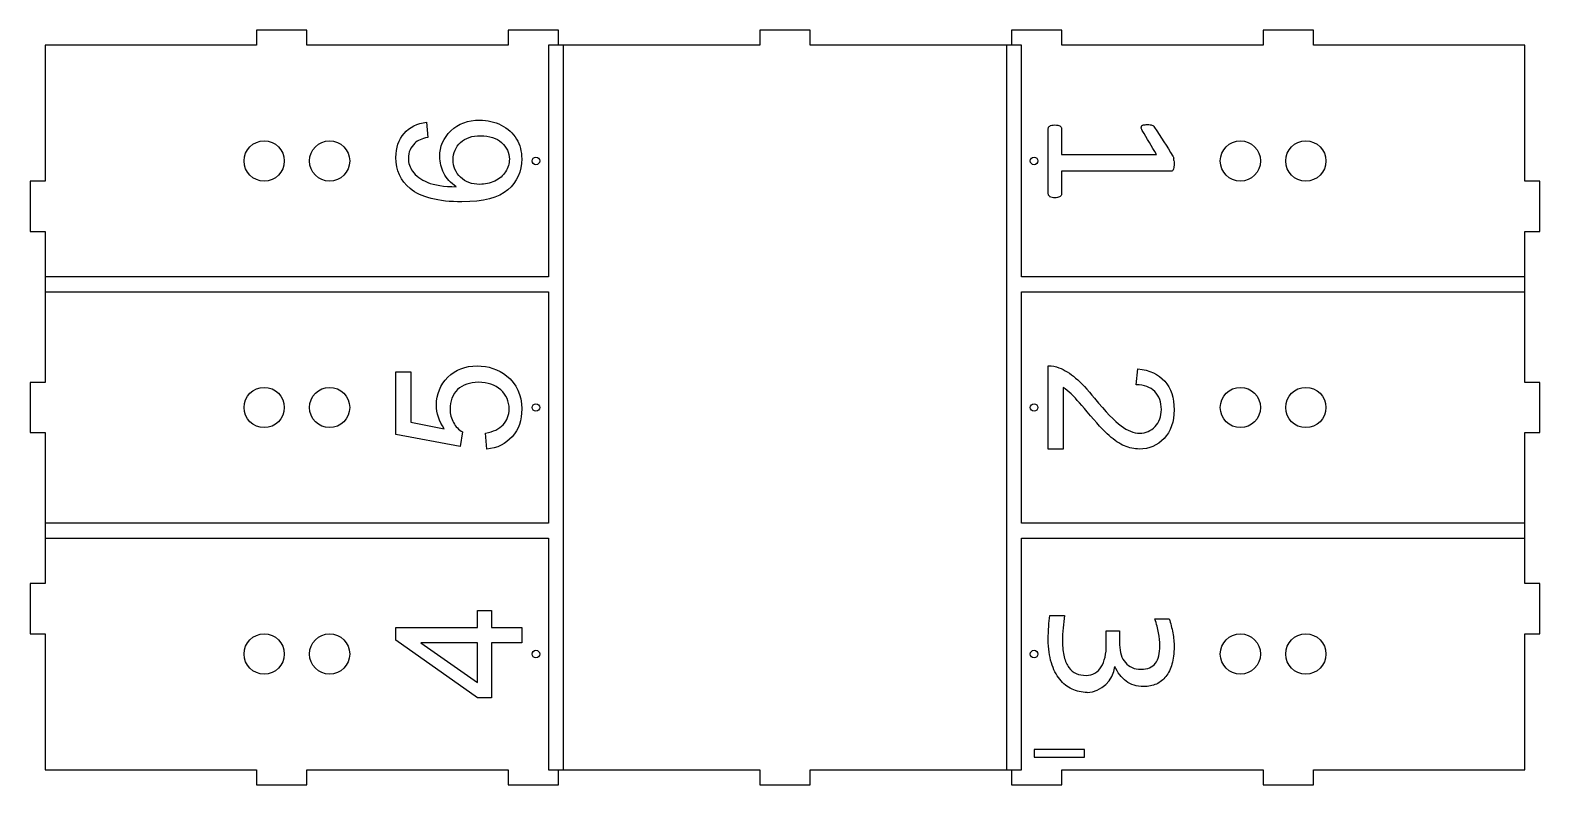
# Model space of a CAD drawing. Extents: x -290 to 310, y 0 to 300.
import ezdxf

# ---------------------------------------------------------------- set-up
doc = ezdxf.new("R2010")
doc.units = 0
doc.layers.add('INTERIOR_LOOPS', color=7, linetype='CONTINUOUS')
doc.layers.add('OUTER_LOOP', color=7, linetype='CONTINUOUS')

msp = doc.modelspace()

# ---------------------------------------------------------------- linework, layer by layer
at = {"layer": 'INTERIOR_LOOPS', "color": 3, "linetype": 'CONTINUOUS'}
for p, q in [((-132.44, 263.43), (-131.98, 257.39)), ((119.91, 250.54), (157.68, 250.54)), ((-144.63, 139.32), (-144.63, 164.16)), ((-144.63, 164.16), (-138.77, 164.16)), ((-138.77, 164.16), (-138.77, 144.2)), ((114.64, 133.44), (114.64, 166.53)), ((149.58, 159.03), (150.25, 165.33)), ((120.5, 157.97), (120.5, 133.44)), ((-138.77, 144.2), (-125.4, 141.55)), ((-119.04, 134.52), (-144.63, 139.32)), ((-118.21, 140.29), (-119.04, 134.52)), ((-108.56, 133.45), (-109.02, 139.85)), ((120.5, 133.44), (114.64, 133.44)), ((-112.24, 62.57), (-112.24, 69.36)), ((-112.24, 69.36), (-106.59, 69.36)), ((-106.59, 69.36), (-106.59, 62.57)), ((115.29, 67.28), (121.14, 67.28)), ((-144.63, 57.54), (-144.63, 62.57)), ((-144.63, 62.57), (-112.24, 62.57)), ((-106.59, 62.57), (-94.64, 62.57)), ((-94.64, 62.57), (-94.64, 56.41)), ((137.71, 61.28), (143.01, 61.28)), ((157.04, 65.97), (162.71, 65.97)), ((-112.24, 34.64), (-144.63, 57.54)), ((-94.64, 56.41), (-106.59, 56.41)), ((-106.59, 56.41), (-106.59, 34.64)), ((-106.59, 34.64), (-112.24, 34.64))]:
    msp.add_line(p, q, dxfattribs=at)
for centre, radius in [((-197, 248), 8), ((-171, 248), 8), ((191, 248), 8), ((217, 248), 8), ((-89, 248), 1.5), ((109, 248), 1.5), ((-197, 150), 8), ((-171, 150), 8), ((191, 150), 8), ((217, 150), 8), ((-89, 150), 1.5), ((109, 150), 1.5), ((-197, 52), 8), ((-171, 52), 8), ((191, 52), 8), ((217, 52), 8), ((-89, 52), 1.5), ((109, 52), 1.5)]:
    msp.add_circle(centre, radius, dxfattribs=at)
for centre, radius, start, end in [((118.81, 260.83), 1.16, 35.13468, 68.55087), ((152.31, 261.52), 0.791, 140.77971, 195.44297), ((170.2, 250.79), 5.96, 192.14029, 197.72255), ((159.13, 248.07), 5.46, 0.85926, 9.5296), ((116.06, 235.14), 1.48, 210.6465, 234.37439), ((118.59, 235.26), 1.5, 295.36628, 320.94817), ((117, 237.63), 4.11, 243.90139, 273.47875), ((117.19, 243.47), 9.95, 270.34303, 277.03974), ((118.15, 235.61), 2.03, 277.511, 302.45522), ((129.45, 48.38), 11.68, 273.09577, 353.58633)]:
    msp.add_arc(centre, radius, start, end, dxfattribs=at)
for points, knots in [([(-120.66, 237.76), (-122.88, 239.23), (-124.51, 240.99), (-125.59, 243.11), (-126.65, 245.2), (-127.19, 247.41), (-127.22, 249.73), (-127.27, 253.74), (-125.72, 257.17), (-122.78, 260), (-119.83, 262.86), (-116.03, 264.24), (-108.27, 264.24), (-105.43, 263.59), (-100.15, 260.92), (-98.12, 259.09), (-96.72, 256.74), (-95.33, 254.42), (-94.64, 251.78), (-94.64, 243.79), (-96.46, 239.68), (-103.83, 233.36), (-109.9, 231.76), (-127.84, 231.76), (-134.72, 233.52), (-139.03, 237.04), (-142.75, 240.09), (-144.63, 244.25), (-144.63, 253.32), (-143.56, 256.48), (-141.37, 258.96), (-139.2, 261.42), (-136.25, 262.94), (-132.44, 263.43)], [0, 0, 0, 0, 0.047996, 0.047996, 0.047996, 0.092889, 0.092889, 0.092889, 0.168117, 0.168117, 0.168117, 0.252177, 0.252177, 0.30705, 0.30705, 0.361922, 0.361922, 0.361922, 0.426676, 0.426676, 0.538196, 0.538196, 0.649716, 0.649716, 0.774104, 0.774104, 0.774104, 0.865151, 0.865151, 0.933293, 0.933293, 0.933293, 1, 1, 1, 1]), ([(114.78, 234.39), (114.67, 234.54), (114.64, 234.72), (114.64, 234.91), (114.64, 243.59), (114.64, 252.26), (114.64, 260.94), (114.64, 261.13), (114.67, 261.28), (114.78, 261.46), (114.87, 261.61), (115.01, 261.76), (115.2, 261.87), (115.43, 262.01), (115.94, 262.25), (116.77, 262.32), (117.7, 262.32), (118.08, 262.29), (118.75, 262.14), (119.05, 262.06), (119.23, 261.91)], [0, 0, 0, 0, 0.017369, 0.017369, 0.017369, 0.833169, 0.833169, 0.833169, 0.850477, 0.850477, 0.850477, 0.868889, 0.868889, 0.868889, 0.902978, 0.937067, 0.937067, 0.968533, 0.968533, 1, 1, 1, 1]), ([(119.76, 261.5), (119.87, 261.35), (119.91, 261.16), (119.91, 260.94), (119.91, 257.47), (119.91, 254.01), (119.91, 250.54)], [0, 0, 0, 0, 0.053797, 0.053797, 0.053797, 1, 1, 1, 1]), ([(157.68, 250.54), (155.78, 253.73), (153.89, 256.93), (151.99, 260.12), (151.71, 260.59), (151.58, 261.01), (151.55, 261.31)], [0, 0, 0, 0, 0.896418, 0.896418, 0.896418, 1, 1, 1, 1]), ([(151.7, 262.02), (151.88, 262.17), (152.14, 262.32), (152.52, 262.36), (152.93, 262.4), (153.42, 262.47), (154.43, 262.47), (154.8, 262.44), (155.4, 262.36), (155.66, 262.32), (155.85, 262.25), (156.07, 262.16), (156.26, 262.06), (156.56, 261.76), (156.71, 261.58), (156.86, 261.35), (159.36, 257.59), (161.74, 253.75), (164.19, 249.94), (164.26, 249.83), (164.3, 249.68), (164.37, 249.53)], [0, 0, 0, 0, 0.045911, 0.045911, 0.045911, 0.111567, 0.111567, 0.164092, 0.164092, 0.216617, 0.216617, 0.216617, 0.251698, 0.251698, 0.286779, 0.286779, 0.286779, 0.976972, 0.976972, 0.976972, 1, 1, 1, 1]), ([(-131.98, 257.39), (-134.33, 256.87), (-136.02, 256.12), (-137.1, 255.11), (-138.83, 253.48), (-139.68, 251.46), (-139.68, 247.15), (-139.12, 245.42), (-138.08, 243.96), (-136.71, 242.04), (-134.65, 240.6), (-129.37, 238.38), (-125.59, 237.82), (-120.66, 237.76)], [0, 0, 0, 0, 0.153002, 0.153002, 0.153002, 0.335234, 0.335234, 0.482518, 0.482518, 0.482518, 0.741259, 0.741259, 1, 1, 1, 1]), ([(164.6, 248.15), (164.63, 247.85), (164.63, 247.44), (164.63, 246.35), (164.6, 245.87), (164.56, 245.46), (164.52, 245.04), (164.45, 244.71), (164.34, 244.48)], [0, 0, 0, 0, 0.30159, 0.30159, 0.728843, 0.728843, 0.728843, 1, 1, 1, 1]), ([(119.91, 243.92), (119.91, 240.92), (119.91, 237.92), (119.91, 234.91), (119.91, 234.69), (119.87, 234.5), (119.76, 234.31)], [0, 0, 0, 0, 0.935146, 0.935146, 0.935146, 1, 1, 1, 1]), ([(164.34, 244.48), (164.26, 244.26), (164.15, 244.11), (163.85, 243.96), (163.7, 243.92), (163.55, 243.92), (149, 243.92), (134.46, 243.92), (119.91, 243.92)], [0, 0, 0, 0, 0.011667, 0.011667, 0.023335, 0.023335, 0.023335, 1, 1, 1, 1]), ([(-125.4, 141.55), (-127.46, 144.56), (-128.52, 147.71), (-128.52, 155.37), (-127, 159.05), (-123.98, 162.04), (-120.94, 165.04), (-117.08, 166.55), (-107.86, 166.55), (-103.95, 165.22), (-100.67, 162.6), (-96.63, 159.38), (-94.64, 155.01), (-94.64, 144.93), (-95.89, 141.25), (-98.45, 138.36), (-100.97, 135.51), (-104.35, 133.85), (-108.56, 133.45)], [0, 0, 0, 0, 0.111145, 0.111145, 0.259338, 0.259338, 0.259338, 0.409608, 0.409608, 0.553527, 0.553527, 0.553527, 0.725441, 0.725441, 0.866472, 0.866472, 0.866472, 1, 1, 1, 1]), ([(114.64, 166.53), (116.09, 166.56), (117.52, 166.33), (118.88, 165.8), (121.12, 164.93), (123.32, 163.61), (125.51, 161.72), (127.68, 159.84), (130.19, 157.18), (133.04, 153.7), (137.47, 148.28), (140.96, 144.61), (143.58, 142.69), (146.18, 140.78), (148.62, 139.8), (153.36, 139.8), (155.42, 140.67), (157.08, 142.42), (158.73, 144.18), (159.6, 146.44), (159.6, 152.2), (158.7, 154.56), (156.94, 156.35), (155.19, 158.14), (152.7, 159.03), (149.58, 159.03)], [0, 0, 0, 0, 0.056546, 0.056546, 0.056546, 0.1586, 0.1586, 0.1586, 0.30228, 0.30228, 0.30228, 0.501552, 0.501552, 0.501552, 0.596764, 0.596764, 0.696057, 0.696057, 0.696057, 0.792072, 0.792072, 0.894944, 0.894944, 0.894944, 1, 1, 1, 1]), ([(150.25, 165.33), (154.92, 164.9), (158.47, 163.28), (160.95, 160.46), (163.43, 157.66), (164.64, 153.86), (164.64, 144.31), (163.31, 140.5), (160.66, 137.71), (157.99, 134.91), (154.72, 133.5), (148.82, 133.5), (146.86, 133.9), (144.94, 134.73), (142.99, 135.57), (140.96, 136.92), (138.84, 138.81), (136.7, 140.71), (133.8, 143.88), (130.09, 148.29), (126.99, 151.96), (124.88, 154.33), (123.79, 155.39), (122.71, 156.43), (121.6, 157.28), (120.5, 157.97)], [0, 0, 0, 0, 0.137602, 0.137602, 0.137602, 0.277786, 0.277786, 0.41797, 0.41797, 0.41797, 0.547025, 0.547025, 0.612646, 0.612646, 0.612646, 0.6967, 0.6967, 0.6967, 0.843999, 0.843999, 0.843999, 0.952254, 0.952254, 0.952254, 1, 1, 1, 1]), ([(-109.02, 139.85), (-105.91, 140.35), (-103.55, 141.45), (-100.44, 144.89), (-99.64, 146.98), (-99.64, 152.42), (-100.77, 154.94), (-105.21, 158.99), (-108.16, 160.01), (-115.32, 160.01), (-118.08, 159.02), (-120.1, 157.1), (-122.14, 155.16), (-123.12, 152.55), (-123.12, 147.38), (-122.65, 145.59), (-121.76, 144), (-120.87, 142.42), (-119.67, 141.18), (-118.21, 140.29)], [0, 0, 0, 0, 0.124453, 0.124453, 0.248905, 0.248905, 0.396589, 0.396589, 0.544273, 0.544273, 0.683974, 0.683974, 0.683974, 0.826221, 0.826221, 0.915126, 0.915126, 0.915126, 1, 1, 1, 1]), ([(130.08, 36.72), (127.93, 36.72), (125.94, 37.16), (124.08, 38.03), (122.2, 38.91), (120.56, 40.21), (119.18, 41.95), (117.78, 43.71), (116.67, 45.88), (115.87, 48.49), (115.06, 51.15), (114.64, 54.2), (114.64, 59.65), (114.71, 61.39), (114.82, 62.96), (114.92, 64.48), (115.11, 65.94), (115.29, 67.28)], [0, 0, 0, 0, 0.159336, 0.159336, 0.159336, 0.322587, 0.322587, 0.322587, 0.512428, 0.512428, 0.512428, 0.755274, 0.755274, 0.887963, 0.887963, 0.887963, 1, 1, 1, 1]), ([(121.14, 67.28), (120.85, 65.72), (120.67, 64.08), (120.38, 60.67), (120.3, 58.92), (120.3, 54.67), (120.52, 52.6), (120.96, 50.86), (121.38, 49.15), (122.01, 47.73), (123.61, 45.55), (124.63, 44.75), (125.75, 44.24), (126.91, 43.72), (128.23, 43.52), (131.02, 43.52), (132.19, 43.81), (133.2, 44.39), (134.21, 44.96), (135.02, 45.84), (135.67, 46.89), (136.35, 47.99), (136.87, 49.29), (137.2, 50.78), (137.54, 52.31), (137.71, 53.94), (137.71, 55.72), (137.71, 57.58), (137.71, 59.43), (137.71, 61.28)], [0, 0, 0, 0, 0.097028, 0.097028, 0.194055, 0.194055, 0.324073, 0.324073, 0.324073, 0.407167, 0.407167, 0.49026, 0.49026, 0.49026, 0.568671, 0.568671, 0.641201, 0.641201, 0.641201, 0.710973, 0.710973, 0.710973, 0.793301, 0.793301, 0.793301, 0.890939, 0.890939, 0.890939, 1, 1, 1, 1]), ([(162.71, 65.97), (163, 65.1), (163.25, 64.23), (163.51, 63.25), (163.75, 62.3), (163.94, 61.36), (164.13, 60.38), (164.3, 59.43), (164.42, 58.49), (164.53, 57.54), (164.63, 56.6), (164.63, 55.69), (164.63, 52.24), (164.38, 49.95), (163.8, 47.98), (163.22, 46.03), (162.45, 44.39), (161.4, 43.08), (160.33, 41.75), (159.08, 40.75), (157.59, 40.06), (156.11, 39.38), (154.42, 39.08), (149.77, 39.08), (147.45, 39.77), (145.56, 41.23), (143.69, 42.67), (142.18, 44.61), (141.05, 47.08)], [0, 0, 0, 0, 0.058259, 0.058259, 0.058259, 0.118493, 0.118493, 0.118493, 0.177208, 0.177208, 0.177208, 0.227127, 0.227127, 0.374806, 0.374806, 0.374806, 0.487505, 0.487505, 0.487505, 0.588156, 0.588156, 0.588156, 0.691296, 0.691296, 0.847018, 0.847018, 0.847018, 1, 1, 1, 1]), ([(143.01, 61.28), (143.01, 59.41), (143.01, 57.53), (143.01, 55.65), (143.01, 54.2), (143.2, 52.85), (144, 50.46), (144.54, 49.44), (145.27, 48.57), (145.96, 47.73), (146.87, 47.04), (147.92, 46.6), (148.99, 46.16), (150.17, 45.91), (154.13, 45.91), (156.02, 46.71), (157.22, 48.31), (158.39, 49.87), (159, 52.24), (159, 56.92), (158.82, 58.63), (158.17, 62.12), (157.69, 63.97), (157.04, 65.97)], [0, 0, 0, 0, 0.125447, 0.125447, 0.125447, 0.209965, 0.209965, 0.294483, 0.294483, 0.294483, 0.368691, 0.368691, 0.368691, 0.445191, 0.445191, 0.594055, 0.594055, 0.594055, 0.790029, 0.790029, 0.895014, 0.895014, 1, 1, 1, 1])]:
    msp.add_open_spline(points, degree=3, knots=knots, dxfattribs=at)
at = {"layer": 'OUTER_LOOP', "color": 3, "linetype": 'CONTINUOUS'}
for p, q in [((-180, 300), (-200, 300)), ((-200, 300), (-200, 294)), ((-180, 294), (-180, 300)), ((-80, 300), (-100, 300)), ((-100, 300), (-100, 294)), ((-80, 294), (-80, 300)), ((20, 300), (0, 300)), ((0, 300), (0, 294)), ((20, 294), (20, 300)), ((120, 300), (100, 300)), ((100, 300), (100, 294)), ((120, 294), (120, 300)), ((220, 300), (200, 300)), ((200, 300), (200, 294)), ((220, 294), (220, 300)), ((-200, 294), (-284, 294)), ((-284, 294), (-284, 240)), ((-100, 294), (-180, 294)), ((-80, 294), (-84, 294)), ((-84, 294), (-84, 202)), ((-78, 294), (-80, 294)), ((0, 294), (-78, 294)), ((-78, 6), (-78, 294)), ((98, 294), (20, 294)), ((100, 294), (98, 294)), ((98, 294), (98, 6)), ((104, 294), (100, 294)), ((104, 202), (104, 294)), ((200, 294), (120, 294)), ((304, 294), (220, 294)), ((304, 240), (304, 294)), ((-284, 240), (-290, 240)), ((-290, 240), (-290, 220)), ((310, 240), (304, 240)), ((310, 220), (310, 240)), ((-290, 220), (-284, 220)), ((-284, 220), (-284, 202)), ((304, 220), (310, 220)), ((304, 202), (304, 220)), ((-284, 202), (-284, 196)), ((-84, 202), (-284, 202)), ((304, 202), (104, 202)), ((304, 196), (304, 202)), ((-284, 196), (-284, 160)), ((-284, 196), (-84, 196)), ((-84, 196), (-84, 104)), ((104, 104), (104, 196)), ((104, 196), (304, 196)), ((304, 160), (304, 196)), ((-284, 160), (-290, 160)), ((-290, 160), (-290, 140)), ((310, 160), (304, 160)), ((310, 140), (310, 160)), ((-290, 140), (-284, 140)), ((-284, 140), (-284, 104)), ((304, 140), (310, 140)), ((304, 104), (304, 140)), ((-284, 104), (-284, 98)), ((-84, 104), (-284, 104)), ((304, 104), (104, 104)), ((304, 98), (304, 104)), ((-284, 98), (-284, 80)), ((-284, 98), (-84, 98)), ((-84, 98), (-84, 6)), ((104, 6), (104, 98)), ((104, 98), (304, 98)), ((304, 80), (304, 98)), ((-284, 80), (-290, 80)), ((-290, 80), (-290, 60)), ((310, 80), (304, 80)), ((310, 60), (310, 80)), ((-290, 60), (-284, 60)), ((-284, 60), (-284, 6)), ((304, 6), (304, 60)), ((304, 60), (310, 60)), ((-134.78, 56.41), (-112.24, 40.7)), ((-112.24, 56.41), (-134.78, 56.41)), ((-112.24, 40.7), (-112.24, 56.41)), ((109, 14), (109, 11)), ((129, 14), (109, 14)), ((129, 11), (129, 14)), ((-284, 6), (-200, 6)), ((-200, 6), (-200, 0)), ((-180, 0), (-180, 6)), ((-180, 6), (-100, 6)), ((-100, 6), (-100, 0)), ((-84, 6), (-80, 6)), ((-80, 0), (-80, 6)), ((-80, 6), (-78, 6)), ((-78, 6), (0, 6)), ((0, 6), (0, 0)), ((20, 0), (20, 6)), ((20, 6), (98, 6)), ((98, 6), (100, 6)), ((100, 6), (100, 0)), ((100, 6), (104, 6)), ((109, 11), (129, 11)), ((120, 0), (120, 6)), ((120, 6), (200, 6)), ((200, 6), (200, 0)), ((220, 0), (220, 6)), ((220, 6), (304, 6)), ((-200, 0), (-180, 0)), ((-100, 0), (-80, 0)), ((0, 0), (20, 0)), ((100, 0), (120, 0)), ((200, 0), (220, 0))]:
    msp.add_line(p, q, dxfattribs=at)
msp.add_open_spline([(-111.33, 238.7), (-109.25, 238.7), (-107.26, 239.16), (-103.47, 240.92), (-102.04, 242.13), (-101.06, 243.73), (-100.1, 245.3), (-99.56, 246.96), (-99.56, 251.29), (-100.6, 253.48), (-102.66, 255.31), (-104.7, 257.12), (-107.45, 258.05), (-114.37, 258.05), (-117.04, 257.17), (-118.97, 255.34), (-120.89, 253.51), (-121.9, 251.26), (-121.9, 245.78), (-120.92, 243.47), (-118.97, 241.54), (-117.04, 239.65), (-114.47, 238.7), (-111.33, 238.7)], degree=3, knots=[0, 0, 0, 0, 0.090129, 0.090129, 0.180257, 0.180257, 0.180257, 0.258842, 0.258842, 0.373807, 0.373807, 0.373807, 0.509482, 0.509482, 0.640131, 0.640131, 0.640131, 0.758232, 0.758232, 0.873554, 0.873554, 0.873554, 1, 1, 1, 1], dxfattribs=at)

doc.saveas('drawing.dxf')
